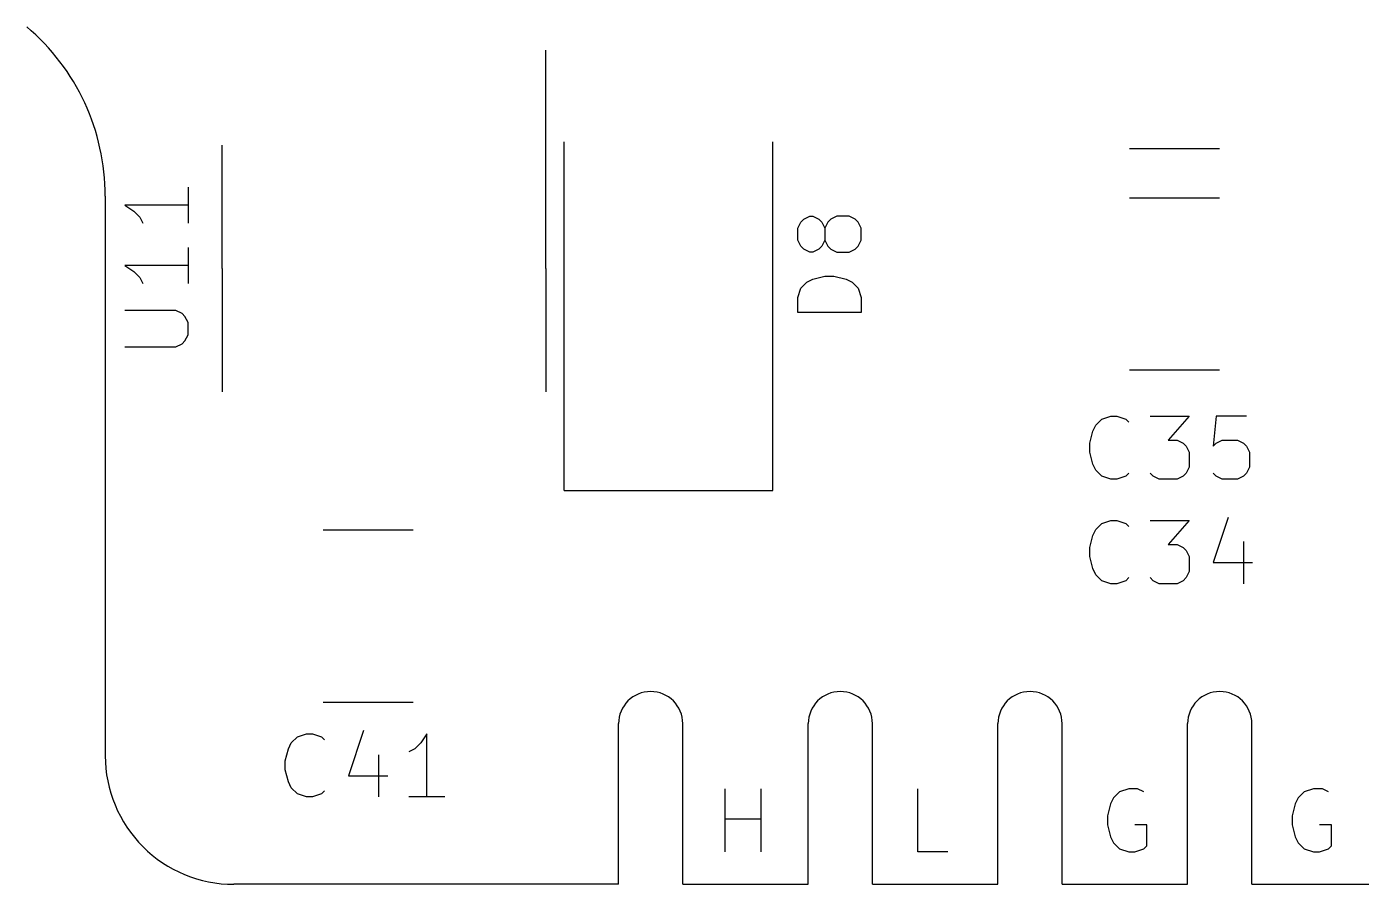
# Model space of a CAD drawing. Header units: inches. Extents: x 10 to 430, y -15 to 282.
# Drawn here: x 73.41 to 94.51, y 150.55 to 164.1 of the extents above; entities that cross this region are included whole.
import ezdxf

# ---------------------------------------------------------------- set-up
doc = ezdxf.new("R2010")
doc.units = ezdxf.units.IN
doc.header["$MEASUREMENT"] = 0
doc.layers.add('BLACK', color=7, linetype='Continuous')

msp = doc.modelspace()

# ---------------------------------------------------------------- linework, layer by layer
at = {"layer": 'BLACK', "linetype": 'Continuous'}
for p, q in [((81.619, 160.282), (81.619, 163.732)), ((81.619, 160.282), (81.619, 163.732)), ((76.499, 160.282), (76.499, 162.232)), ((76.499, 160.282), (76.499, 162.232)), ((81.909, 156.772), (81.909, 162.282)), ((81.909, 156.772), (81.909, 162.282)), ((85.209, 156.772), (85.209, 162.282)), ((85.209, 156.772), (85.209, 162.282)), ((92.27, 162.172), (90.848, 162.172)), ((92.27, 162.172), (90.848, 162.172)), ((75.958, 161.568), (75.958, 160.996)), ((75.958, 161.568), (75.958, 160.996)), ((74.649, 161.426), (74.649, 152.578)), ((74.649, 161.426), (74.649, 152.578)), ((75.958, 161.282), (74.958, 161.282)), ((74.958, 161.282), (75.101, 161.187)), ((75.958, 161.282), (74.958, 161.282)), ((74.958, 161.282), (75.101, 161.187)), ((92.27, 161.392), (90.848, 161.392)), ((92.27, 161.392), (90.848, 161.392)), ((75.101, 161.187), (75.196, 161.092)), ((75.101, 161.187), (75.196, 161.092)), ((75.196, 161.092), (75.244, 160.996)), ((75.196, 161.092), (75.244, 160.996)), ((85.651, 161.016), (85.698, 161.063)), ((85.651, 161.016), (85.698, 161.063)), ((85.698, 161.063), (85.793, 161.111)), ((85.698, 161.063), (85.793, 161.111)), ((85.793, 161.111), (85.841, 161.111)), ((85.793, 161.111), (85.841, 161.111)), ((85.841, 161.111), (85.936, 161.063)), ((85.841, 161.111), (85.936, 161.063)), ((85.936, 161.063), (85.984, 161.016)), ((85.936, 161.063), (85.984, 161.016)), ((86.127, 161.063), (86.079, 161.016)), ((86.127, 161.063), (86.079, 161.016)), ((86.222, 161.111), (86.127, 161.063)), ((86.222, 161.111), (86.127, 161.063)), ((86.412, 161.111), (86.222, 161.111)), ((86.412, 161.111), (86.222, 161.111)), ((86.508, 161.063), (86.412, 161.111)), ((86.508, 161.063), (86.412, 161.111)), ((86.555, 161.016), (86.508, 161.063)), ((86.555, 161.016), (86.508, 161.063)), ((85.603, 160.92), (85.651, 161.016)), ((85.603, 160.92), (85.651, 161.016)), ((85.603, 160.73), (85.603, 160.92)), ((85.603, 160.73), (85.603, 160.92)), ((85.984, 161.016), (86.032, 160.92)), ((85.984, 161.016), (86.032, 160.92)), ((86.079, 161.016), (86.032, 160.92)), ((86.079, 161.016), (86.032, 160.92)), ((86.032, 160.92), (86.032, 160.73)), ((86.032, 160.92), (86.032, 160.73)), ((86.603, 160.92), (86.555, 161.016)), ((86.603, 160.92), (86.555, 161.016)), ((86.603, 160.73), (86.603, 160.92)), ((86.603, 160.73), (86.603, 160.92)), ((85.651, 160.635), (85.603, 160.73)), ((85.651, 160.635), (85.603, 160.73)), ((85.698, 160.587), (85.651, 160.635)), ((85.698, 160.587), (85.651, 160.635)), ((85.984, 160.635), (85.936, 160.587)), ((85.984, 160.635), (85.936, 160.587)), ((86.032, 160.73), (85.984, 160.635)), ((86.032, 160.73), (85.984, 160.635)), ((86.032, 160.73), (86.079, 160.635)), ((86.032, 160.73), (86.079, 160.635)), ((86.079, 160.635), (86.127, 160.587)), ((86.079, 160.635), (86.127, 160.587)), ((86.508, 160.587), (86.555, 160.635)), ((86.508, 160.587), (86.555, 160.635)), ((86.555, 160.635), (86.603, 160.73)), ((86.555, 160.635), (86.603, 160.73)), ((75.958, 160.615), (75.958, 160.044)), ((75.958, 160.615), (75.958, 160.044)), ((85.793, 160.539), (85.698, 160.587)), ((85.793, 160.539), (85.698, 160.587)), ((85.841, 160.539), (85.793, 160.539)), ((85.841, 160.539), (85.793, 160.539)), ((85.936, 160.587), (85.841, 160.539)), ((85.936, 160.587), (85.841, 160.539)), ((86.127, 160.587), (86.222, 160.539)), ((86.127, 160.587), (86.222, 160.539)), ((86.222, 160.539), (86.412, 160.539)), ((86.222, 160.539), (86.412, 160.539)), ((86.412, 160.539), (86.508, 160.587)), ((86.412, 160.539), (86.508, 160.587)), ((75.958, 160.33), (74.958, 160.33)), ((74.958, 160.33), (75.101, 160.235)), ((75.958, 160.33), (74.958, 160.33)), ((74.958, 160.33), (75.101, 160.235)), ((75.101, 160.235), (75.196, 160.139)), ((75.101, 160.235), (75.196, 160.139)), ((76.499, 160.282), (76.499, 158.332)), ((76.499, 160.282), (76.499, 158.332)), ((81.619, 160.282), (81.619, 158.332)), ((81.619, 160.282), (81.619, 158.332)), ((75.196, 160.139), (75.244, 160.044)), ((75.196, 160.139), (75.244, 160.044)), ((85.651, 159.968), (85.746, 160.063)), ((85.651, 159.968), (85.746, 160.063)), ((85.746, 160.063), (85.841, 160.111)), ((85.746, 160.063), (85.841, 160.111)), ((85.841, 160.111), (86.032, 160.158)), ((85.841, 160.111), (86.032, 160.158)), ((86.032, 160.158), (86.174, 160.158)), ((86.032, 160.158), (86.174, 160.158)), ((86.174, 160.158), (86.365, 160.111)), ((86.174, 160.158), (86.365, 160.111)), ((86.365, 160.111), (86.46, 160.063)), ((86.365, 160.111), (86.46, 160.063)), ((86.46, 160.063), (86.555, 159.968)), ((86.46, 160.063), (86.555, 159.968)), ((85.603, 159.825), (85.651, 159.968)), ((85.603, 159.825), (85.651, 159.968)), ((85.603, 159.587), (85.603, 159.825)), ((85.603, 159.587), (85.603, 159.825)), ((86.555, 159.968), (86.603, 159.825)), ((86.555, 159.968), (86.603, 159.825)), ((86.603, 159.825), (86.603, 159.587)), ((86.603, 159.825), (86.603, 159.587)), ((75.767, 159.615), (74.958, 159.615)), ((75.767, 159.615), (74.958, 159.615)), ((75.863, 159.568), (75.767, 159.615)), ((75.863, 159.568), (75.767, 159.615)), ((86.603, 159.587), (85.603, 159.587)), ((86.603, 159.587), (85.603, 159.587)), ((75.91, 159.52), (75.863, 159.568)), ((75.91, 159.52), (75.863, 159.568)), ((75.958, 159.425), (75.91, 159.52)), ((75.958, 159.425), (75.91, 159.52)), ((75.958, 159.235), (75.958, 159.425)), ((75.958, 159.235), (75.958, 159.425)), ((75.91, 159.139), (75.958, 159.235)), ((75.91, 159.139), (75.958, 159.235)), ((74.958, 159.044), (75.767, 159.044)), ((74.958, 159.044), (75.767, 159.044)), ((75.767, 159.044), (75.863, 159.092)), ((75.767, 159.044), (75.863, 159.092)), ((75.863, 159.092), (75.91, 159.139)), ((75.863, 159.092), (75.91, 159.139)), ((92.27, 158.672), (90.848, 158.672)), ((92.27, 158.672), (90.848, 158.672)), ((90.315, 157.806), (90.411, 157.902)), ((90.315, 157.806), (90.411, 157.902)), ((90.411, 157.902), (90.554, 157.949)), ((90.411, 157.902), (90.554, 157.949)), ((90.554, 157.949), (90.649, 157.949)), ((90.554, 157.949), (90.649, 157.949)), ((90.649, 157.949), (90.792, 157.902)), ((90.649, 157.949), (90.792, 157.902)), ((90.792, 157.902), (90.839, 157.854)), ((90.792, 157.902), (90.839, 157.854)), ((91.173, 157.949), (91.792, 157.949)), ((91.173, 157.949), (91.792, 157.949)), ((91.792, 157.949), (91.458, 157.568)), ((91.792, 157.949), (91.458, 157.568)), ((92.22, 157.949), (92.173, 157.473)), ((92.22, 157.949), (92.173, 157.473)), ((92.696, 157.949), (92.22, 157.949)), ((92.696, 157.949), (92.22, 157.949)), ((90.22, 157.521), (90.268, 157.711)), ((90.22, 157.521), (90.268, 157.711)), ((90.268, 157.711), (90.315, 157.806)), ((90.268, 157.711), (90.315, 157.806)), ((90.22, 157.378), (90.22, 157.521)), ((90.22, 157.378), (90.22, 157.521)), ((91.458, 157.568), (91.601, 157.568)), ((91.458, 157.568), (91.601, 157.568)), ((91.601, 157.568), (91.696, 157.521)), ((91.601, 157.568), (91.696, 157.521)), ((91.696, 157.521), (91.744, 157.473)), ((91.696, 157.521), (91.744, 157.473)), ((91.744, 157.473), (91.792, 157.378)), ((91.744, 157.473), (91.792, 157.378)), ((92.173, 157.473), (92.22, 157.521)), ((92.173, 157.473), (92.22, 157.521)), ((92.22, 157.521), (92.315, 157.568)), ((92.22, 157.521), (92.315, 157.568)), ((92.315, 157.568), (92.554, 157.568)), ((92.315, 157.568), (92.554, 157.568)), ((92.554, 157.568), (92.649, 157.521)), ((92.554, 157.568), (92.649, 157.521)), ((92.649, 157.521), (92.696, 157.473)), ((92.649, 157.521), (92.696, 157.473)), ((92.696, 157.473), (92.744, 157.378)), ((92.696, 157.473), (92.744, 157.378)), ((90.268, 157.187), (90.22, 157.378)), ((90.268, 157.187), (90.22, 157.378)), ((91.792, 157.378), (91.792, 157.14)), ((91.792, 157.378), (91.792, 157.14)), ((92.744, 157.378), (92.744, 157.14)), ((92.744, 157.378), (92.744, 157.14)), ((90.315, 157.092), (90.268, 157.187)), ((90.315, 157.092), (90.268, 157.187)), ((90.411, 156.997), (90.315, 157.092)), ((90.411, 156.997), (90.315, 157.092)), ((90.839, 157.045), (90.792, 156.997)), ((90.839, 157.045), (90.792, 156.997)), ((91.22, 156.997), (91.173, 157.045)), ((91.22, 156.997), (91.173, 157.045)), ((91.744, 157.045), (91.696, 156.997)), ((91.744, 157.045), (91.696, 156.997)), ((91.792, 157.14), (91.744, 157.045)), ((91.792, 157.14), (91.744, 157.045)), ((92.22, 156.997), (92.173, 157.045)), ((92.22, 156.997), (92.173, 157.045)), ((92.696, 157.045), (92.649, 156.997)), ((92.696, 157.045), (92.649, 156.997)), ((92.744, 157.14), (92.696, 157.045)), ((92.744, 157.14), (92.696, 157.045)), ((90.554, 156.949), (90.411, 156.997)), ((90.554, 156.949), (90.411, 156.997)), ((90.649, 156.949), (90.554, 156.949)), ((90.649, 156.949), (90.554, 156.949)), ((90.792, 156.997), (90.649, 156.949)), ((90.792, 156.997), (90.649, 156.949)), ((91.315, 156.949), (91.22, 156.997)), ((91.315, 156.949), (91.22, 156.997)), ((91.601, 156.949), (91.315, 156.949)), ((91.601, 156.949), (91.315, 156.949)), ((91.696, 156.997), (91.601, 156.949)), ((91.696, 156.997), (91.601, 156.949)), ((92.315, 156.949), (92.22, 156.997)), ((92.315, 156.949), (92.22, 156.997)), ((92.554, 156.949), (92.315, 156.949)), ((92.554, 156.949), (92.315, 156.949)), ((92.649, 156.997), (92.554, 156.949)), ((92.649, 156.997), (92.554, 156.949)), ((81.909, 156.772), (85.209, 156.772)), ((81.909, 156.772), (85.209, 156.772)), ((90.315, 156.155), (90.411, 156.251)), ((90.315, 156.155), (90.411, 156.251)), ((90.411, 156.251), (90.554, 156.298)), ((90.411, 156.251), (90.554, 156.298)), ((90.554, 156.298), (90.649, 156.298)), ((90.554, 156.298), (90.649, 156.298)), ((90.649, 156.298), (90.792, 156.251)), ((90.649, 156.298), (90.792, 156.251)), ((90.792, 156.251), (90.839, 156.203)), ((90.792, 156.251), (90.839, 156.203)), ((91.173, 156.298), (91.792, 156.298)), ((91.173, 156.298), (91.792, 156.298)), ((91.792, 156.298), (91.458, 155.917)), ((91.792, 156.298), (91.458, 155.917)), ((92.411, 156.346), (92.173, 155.632)), ((92.411, 156.346), (92.173, 155.632)), ((79.52, 156.142), (78.098, 156.142)), ((79.52, 156.142), (78.098, 156.142)), ((90.22, 155.87), (90.268, 156.06)), ((90.22, 155.87), (90.268, 156.06)), ((90.268, 156.06), (90.315, 156.155)), ((90.268, 156.06), (90.315, 156.155)), ((90.22, 155.727), (90.22, 155.87)), ((90.22, 155.727), (90.22, 155.87)), ((91.458, 155.917), (91.601, 155.917)), ((91.458, 155.917), (91.601, 155.917)), ((91.601, 155.917), (91.696, 155.87)), ((91.601, 155.917), (91.696, 155.87)), ((91.696, 155.87), (91.744, 155.822)), ((91.696, 155.87), (91.744, 155.822)), ((91.744, 155.822), (91.792, 155.727)), ((91.744, 155.822), (91.792, 155.727)), ((92.649, 155.965), (92.649, 155.298)), ((92.649, 155.965), (92.649, 155.298)), ((90.268, 155.536), (90.22, 155.727)), ((90.268, 155.536), (90.22, 155.727)), ((91.792, 155.727), (91.792, 155.489)), ((91.792, 155.727), (91.792, 155.489)), ((92.173, 155.632), (92.792, 155.632)), ((92.173, 155.632), (92.792, 155.632)), ((90.315, 155.441), (90.268, 155.536)), ((90.315, 155.441), (90.268, 155.536)), ((90.411, 155.346), (90.315, 155.441)), ((90.411, 155.346), (90.315, 155.441)), ((90.839, 155.394), (90.792, 155.346)), ((90.839, 155.394), (90.792, 155.346)), ((91.22, 155.346), (91.173, 155.394)), ((91.22, 155.346), (91.173, 155.394)), ((91.744, 155.394), (91.696, 155.346)), ((91.744, 155.394), (91.696, 155.346)), ((91.792, 155.489), (91.744, 155.394)), ((91.792, 155.489), (91.744, 155.394)), ((90.554, 155.298), (90.411, 155.346)), ((90.554, 155.298), (90.411, 155.346)), ((90.649, 155.298), (90.554, 155.298)), ((90.649, 155.298), (90.554, 155.298)), ((90.792, 155.346), (90.649, 155.298)), ((90.792, 155.346), (90.649, 155.298)), ((91.315, 155.298), (91.22, 155.346)), ((91.315, 155.298), (91.22, 155.346)), ((91.601, 155.298), (91.315, 155.298)), ((91.601, 155.298), (91.315, 155.298)), ((91.696, 155.346), (91.601, 155.298)), ((91.696, 155.346), (91.601, 155.298)), ((79.52, 153.422), (78.098, 153.422)), ((79.52, 153.422), (78.098, 153.422)), ((82.767, 150.546), (82.767, 153.086)), ((82.767, 150.546), (82.767, 153.086)), ((83.783, 150.546), (83.783, 153.086)), ((83.783, 150.546), (83.783, 153.086)), ((85.767, 150.546), (85.767, 153.086)), ((85.767, 150.546), (85.767, 153.086)), ((86.783, 150.546), (86.783, 153.086)), ((86.783, 150.546), (86.783, 153.086)), ((88.767, 150.546), (88.767, 153.086)), ((88.767, 150.546), (88.767, 153.086)), ((89.783, 150.546), (89.783, 153.086)), ((89.783, 150.546), (89.783, 153.086)), ((91.767, 150.546), (91.767, 153.086)), ((91.767, 150.546), (91.767, 153.086)), ((92.783, 150.546), (92.783, 153.086)), ((92.783, 150.546), (92.783, 153.086)), ((77.592, 152.784), (77.688, 152.88)), ((77.592, 152.784), (77.688, 152.88)), ((77.688, 152.88), (77.831, 152.927)), ((77.688, 152.88), (77.831, 152.927)), ((77.831, 152.927), (77.926, 152.927)), ((77.831, 152.927), (77.926, 152.927)), ((77.926, 152.927), (78.069, 152.88)), ((77.926, 152.927), (78.069, 152.88)), ((78.069, 152.88), (78.116, 152.832)), ((78.069, 152.88), (78.116, 152.832)), ((78.735, 152.975), (78.497, 152.261)), ((78.735, 152.975), (78.497, 152.261)), ((79.735, 152.927), (79.64, 152.784)), ((79.735, 152.927), (79.64, 152.784)), ((79.735, 151.927), (79.735, 152.927)), ((79.735, 151.927), (79.735, 152.927)), ((77.497, 152.499), (77.545, 152.689)), ((77.497, 152.499), (77.545, 152.689)), ((77.545, 152.689), (77.592, 152.784)), ((77.545, 152.689), (77.592, 152.784)), ((79.545, 152.689), (79.45, 152.642)), ((79.545, 152.689), (79.45, 152.642)), ((79.64, 152.784), (79.545, 152.689)), ((79.64, 152.784), (79.545, 152.689)), ((77.497, 152.356), (77.497, 152.499)), ((77.497, 152.356), (77.497, 152.499)), ((78.973, 152.594), (78.973, 151.927)), ((78.973, 152.594), (78.973, 151.927)), ((77.545, 152.165), (77.497, 152.356)), ((77.545, 152.165), (77.497, 152.356)), ((78.497, 152.261), (79.116, 152.261)), ((78.497, 152.261), (79.116, 152.261)), ((77.592, 152.07), (77.545, 152.165)), ((77.592, 152.07), (77.545, 152.165)), ((77.688, 151.975), (77.592, 152.07)), ((77.688, 151.975), (77.592, 152.07)), ((77.831, 151.927), (77.688, 151.975)), ((77.831, 151.927), (77.688, 151.975)), ((78.069, 151.975), (77.926, 151.927)), ((78.069, 151.975), (77.926, 151.927)), ((78.116, 152.023), (78.069, 151.975)), ((78.116, 152.023), (78.069, 151.975)), ((84.453, 151.057), (84.453, 152.057)), ((84.453, 151.057), (84.453, 152.057)), ((85.024, 151.057), (85.024, 152.057)), ((85.024, 151.057), (85.024, 152.057)), ((87.501, 151.057), (87.501, 152.057)), ((87.501, 151.057), (87.501, 152.057)), ((90.692, 152.01), (90.597, 151.914)), ((90.692, 152.01), (90.597, 151.914)), ((90.835, 152.057), (90.692, 152.01)), ((90.835, 152.057), (90.692, 152.01)), ((90.977, 152.057), (90.835, 152.057)), ((90.977, 152.057), (90.835, 152.057)), ((91.073, 152.01), (90.977, 152.057)), ((91.073, 152.01), (90.977, 152.057)), ((93.613, 152.01), (93.518, 151.914)), ((93.613, 152.01), (93.518, 151.914)), ((93.756, 152.057), (93.613, 152.01)), ((93.756, 152.057), (93.613, 152.01)), ((93.898, 152.057), (93.756, 152.057)), ((93.898, 152.057), (93.756, 152.057)), ((93.994, 152.01), (93.898, 152.057)), ((93.994, 152.01), (93.898, 152.057)), ((77.926, 151.927), (77.831, 151.927)), ((77.926, 151.927), (77.831, 151.927)), ((80.021, 151.927), (79.45, 151.927)), ((80.021, 151.927), (79.45, 151.927)), ((90.549, 151.819), (90.501, 151.629)), ((90.549, 151.819), (90.501, 151.629)), ((90.597, 151.914), (90.549, 151.819)), ((90.597, 151.914), (90.549, 151.819)), ((93.47, 151.819), (93.422, 151.629)), ((93.47, 151.819), (93.422, 151.629)), ((93.518, 151.914), (93.47, 151.819)), ((93.518, 151.914), (93.47, 151.819)), ((84.453, 151.581), (85.024, 151.581)), ((84.453, 151.581), (85.024, 151.581)), ((90.501, 151.629), (90.501, 151.486)), ((90.501, 151.629), (90.501, 151.486)), ((93.422, 151.629), (93.422, 151.486)), ((93.422, 151.629), (93.422, 151.486)), ((90.501, 151.486), (90.549, 151.295)), ((90.501, 151.486), (90.549, 151.295)), ((91.12, 151.486), (90.93, 151.486)), ((91.12, 151.486), (90.93, 151.486)), ((91.12, 151.153), (91.12, 151.486)), ((91.12, 151.153), (91.12, 151.486)), ((93.422, 151.486), (93.47, 151.295)), ((93.422, 151.486), (93.47, 151.295)), ((94.041, 151.486), (93.851, 151.486)), ((94.041, 151.486), (93.851, 151.486)), ((94.041, 151.153), (94.041, 151.486)), ((94.041, 151.153), (94.041, 151.486)), ((90.549, 151.295), (90.597, 151.2)), ((90.549, 151.295), (90.597, 151.2)), ((90.597, 151.2), (90.692, 151.105)), ((90.597, 151.2), (90.692, 151.105)), ((91.073, 151.105), (91.12, 151.153)), ((91.073, 151.105), (91.12, 151.153)), ((93.47, 151.295), (93.518, 151.2)), ((93.47, 151.295), (93.518, 151.2)), ((93.518, 151.2), (93.613, 151.105)), ((93.518, 151.2), (93.613, 151.105)), ((93.994, 151.105), (94.041, 151.153)), ((93.994, 151.105), (94.041, 151.153)), ((87.977, 151.057), (87.501, 151.057)), ((87.977, 151.057), (87.501, 151.057)), ((90.692, 151.105), (90.835, 151.057)), ((90.692, 151.105), (90.835, 151.057)), ((90.835, 151.057), (90.93, 151.057)), ((90.835, 151.057), (90.93, 151.057)), ((90.93, 151.057), (91.073, 151.105)), ((90.93, 151.057), (91.073, 151.105)), ((93.613, 151.105), (93.756, 151.057)), ((93.613, 151.105), (93.756, 151.057)), ((93.756, 151.057), (93.851, 151.057)), ((93.756, 151.057), (93.851, 151.057)), ((93.851, 151.057), (93.994, 151.105)), ((93.851, 151.057), (93.994, 151.105)), ((82.767, 150.546), (76.681, 150.546)), ((82.767, 150.546), (76.681, 150.546)), ((83.783, 150.546), (85.767, 150.546)), ((83.783, 150.546), (85.767, 150.546)), ((86.783, 150.546), (88.767, 150.546)), ((86.783, 150.546), (88.767, 150.546)), ((89.783, 150.546), (91.767, 150.546)), ((89.783, 150.546), (91.767, 150.546)), ((92.783, 150.546), (94.767, 150.546)), ((92.783, 150.546), (94.767, 150.546))]:
    msp.add_line(p, q, dxfattribs=at)
at = {"layer": 'BLACK'}
for centre, radius, start, end in [((71.144, 161.427), 3.505, 359.9755, 49.7895), ((71.144, 161.427), 3.505, 359.9755, 49.7895), ((83.275, 153.086), 0.508, 0, 180), ((83.275, 153.086), 0.508, 0, 180), ((86.275, 153.086), 0.508, 0, 180), ((86.275, 153.086), 0.508, 0, 180), ((89.275, 153.086), 0.508, 0, 180), ((89.275, 153.086), 0.508, 0, 180), ((92.275, 153.086), 0.508, 0, 180), ((92.275, 153.086), 0.508, 0, 180), ((76.681, 152.578), 2.032, 179.9972, 270.0017), ((76.681, 152.578), 2.032, 179.9972, 270.0017)]:
    msp.add_arc(centre, radius, start, end, dxfattribs=at)

doc.saveas('drawing.dxf')
